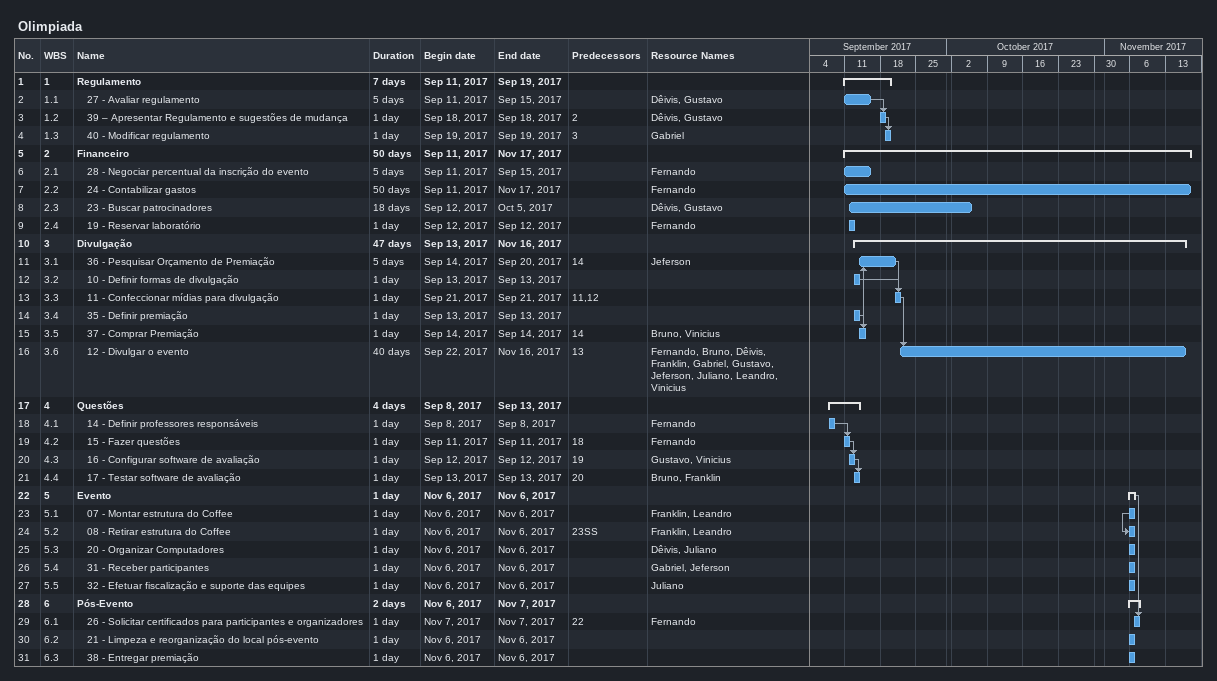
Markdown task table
Olimpiada

| ID | WBS | Task | Duration | Start | Finish | Predecessors | Resources |
|---|---|---|---|---|---|---|---|
| 1 | 1 | **Regulamento** | 7d | 2017-09-11 | 2017-09-19 |  |  |
| 2 | 1.1 | 27 - Avaliar regulamento | 5d | 2017-09-11 | 2017-09-15 |  | Dêivis, Gustavo |
| 3 | 1.2 | 39 – Apresentar Regulamento e sugestões de mudança | 1d | 2017-09-18 | 2017-09-18 | 2 | Dêivis, Gustavo |
| 4 | 1.3 | 40 - Modificar regulamento | 1d | 2017-09-19 | 2017-09-19 | 3 | Gabriel |
| 5 | 2 | **Financeiro** | 50d | 2017-09-11 | 2017-11-17 |  |  |
| 6 | 2.1 | 28 - Negociar percentual da inscrição do evento | 5d | 2017-09-11 | 2017-09-15 |  | Fernando |
| 7 | 2.2 | 24 - Contabilizar gastos | 50d | 2017-09-11 | 2017-11-17 |  | Fernando |
| 8 | 2.3 | 23 - Buscar patrocinadores | 18d | 2017-09-12 | 2017-10-05 |  | Dêivis, Gustavo |
| 9 | 2.4 | 19 - Reservar laboratório | 1d | 2017-09-12 | 2017-09-12 |  | Fernando |
| 10 | 3 | **Divulgação** | 47d | 2017-09-13 | 2017-11-16 |  |  |
| 11 | 3.1 | 36 - Pesquisar Orçamento de Premiação | 5d | 2017-09-14 | 2017-09-20 | 14 | Jeferson |
| 12 | 3.2 | 10 - Definir formas de divulgação | 1d | 2017-09-13 | 2017-09-13 |  |  |
| 13 | 3.3 | 11 - Confeccionar mídias para divulgação | 1d | 2017-09-21 | 2017-09-21 | 11, 12 |  |
| 14 | 3.4 | 35 - Definir premiação | 1d | 2017-09-13 | 2017-09-13 |  |  |
| 15 | 3.5 | 37 - Comprar Premiação | 1d | 2017-09-14 | 2017-09-14 | 14 | Bruno, Vinicius |
| 16 | 3.6 | 12 - Divulgar o evento | 40d | 2017-09-22 | 2017-11-16 | 13 | Fernando, Bruno, Dêivis, Franklin, Gabriel, Gustavo, Jeferson, Juliano, Leandro, Vinicius |
| 17 | 4 | **Questões** | 4d | 2017-09-08 | 2017-09-13 |  |  |
| 18 | 4.1 | 14 - Definir professores responsáveis | 1d | 2017-09-08 | 2017-09-08 |  | Fernando |
| 19 | 4.2 | 15 - Fazer questões | 1d | 2017-09-11 | 2017-09-11 | 18 | Fernando |
| 20 | 4.3 | 16 - Configurar software de avaliação | 1d | 2017-09-12 | 2017-09-12 | 19 | Gustavo, Vinicius |
| 21 | 4.4 | 17 - Testar software de avaliação | 1d | 2017-09-13 | 2017-09-13 | 20 | Bruno, Franklin |
| 22 | 5 | **Evento** | 1d | 2017-11-06 | 2017-11-06 |  |  |
| 23 | 5.1 | 07 - Montar estrutura do Coffee | 1d | 2017-11-06 | 2017-11-06 |  | Franklin, Leandro |
| 24 | 5.2 | 08 - Retirar estrutura do Coffee | 1d | 2017-11-06 | 2017-11-06 | 23SS | Franklin, Leandro |
| 25 | 5.3 | 20 - Organizar Computadores | 1d | 2017-11-06 | 2017-11-06 |  | Dêivis, Juliano |
| 26 | 5.4 | 31 - Receber participantes | 1d | 2017-11-06 | 2017-11-06 |  | Gabriel, Jeferson |
| 27 | 5.5 | 32 - Efetuar fiscalização e suporte das equipes | 1d | 2017-11-06 | 2017-11-06 |  | Juliano |
| 28 | 6 | **Pós-Evento** | 2d | 2017-11-06 | 2017-11-07 |  |  |
| 29 | 6.1 | 26 - Solicitar certificados para participantes e organizadores | 1d | 2017-11-07 | 2017-11-07 | 22 | Fernando |
| 30 | 6.2 | 21 - Limpeza e reorganização do local pós-evento | 1d | 2017-11-06 | 2017-11-06 |  |  |
| 31 | 6.3 | 38 - Entregar premiação | 1d | 2017-11-06 | 2017-11-06 |  |  |
